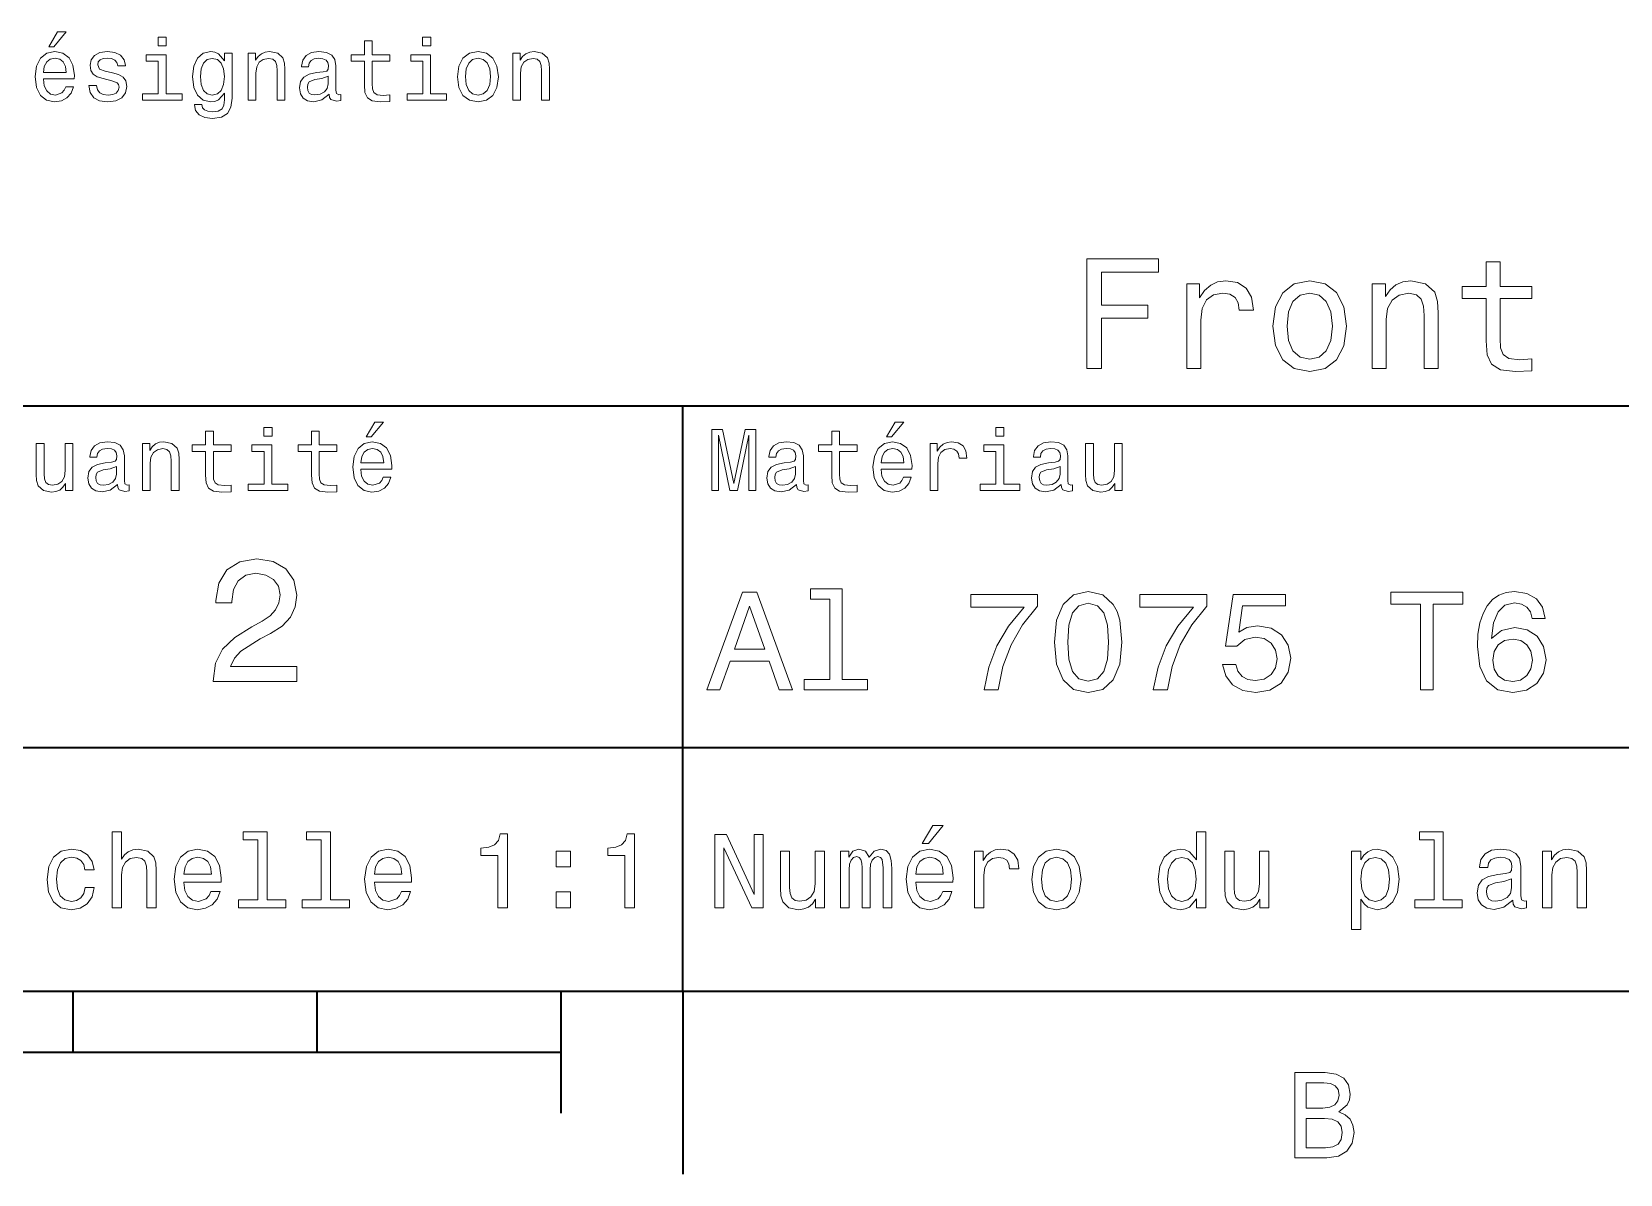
# Model space of a CAD drawing. Extents: x 0 to 420, y 0 to 297.
# Drawn here: x 288.3 to 353.4, y 2.5 to 49.3 of the extents above; entities that cross this region are included whole.
import ezdxf

# ---------------------------------------------------------------- set-up
doc = ezdxf.new("R2010")
doc.units = 0

msp = doc.modelspace()

# ---------------------------------------------------------------- linework, layer by layer
at = {"color": 7, "lineweight": 35}
for p, q in [((285, 34), (410, 34)), ((285, 20), (410, 20)), ((10, 10), (410, 10)), ((220, 10), (410, 10)), ((110, 7.5), (310, 7.5))]:
    msp.add_line(p, q, dxfattribs=at)
at = {"color": 7, "lineweight": 35, "ltscale": 0.35}
msp.add_line((315, 20), (315, 34), dxfattribs=at)
at = {"color": 7, "lineweight": 35, "ltscale": 0.25}
msp.add_line((315, 10), (315, 20), dxfattribs=at)
at = {"color": 7, "lineweight": 35, "ltscale": 0.0625}
for p, q in [((290, 10), (290, 7.5)), ((300, 10), (300, 7.5))]:
    msp.add_line(p, q, dxfattribs=at)
at = {"color": 7, "lineweight": 35, "ltscale": 0.125}
msp.add_line((310, 10), (310, 5), dxfattribs=at)
at = {"color": 7, "lineweight": 35, "ltscale": 0.1875}
msp.add_line((315, 10), (315, 2.5), dxfattribs=at)
at = {"color": 7, "lineweight": 13}
for points in [[(289.004333, 48.728386), (289.216858, 48.728386), (289.71759, 49.340778), (289.364563, 49.340778)], [(293.824219, 49.117435), (293.489197, 49.117435), (293.489197, 48.757202), (293.824219, 48.757202)], [(301.943817, 48.130402), (301.943817, 47.161381), (301.965424, 46.84798), (302.066284, 46.631844), (302.268005, 46.505764), (302.610229, 46.462536), (302.984863, 46.480545), (302.984863, 46.754322), (302.71109, 46.732708), (302.462524, 46.761528), (302.329254, 46.851585), (302.271606, 47.00288), (302.260803, 47.215416), (302.260803, 48.130402), (302.984863, 48.130402), (302.984863, 48.400574), (302.260803, 48.400574), (302.260803, 48.966137), (301.943817, 48.966137), (301.943817, 48.400574), (301.39624, 48.400574), (301.39624, 48.130402)], [(304.667145, 49.117435), (304.332123, 49.117435), (304.332123, 48.757202), (304.667145, 48.757202)], [(288.784576, 47.406338), (290.052582, 47.406338), (290.056183, 47.554035), (289.998566, 47.9683), (289.840057, 48.278099), (289.587891, 48.465416), (289.252869, 48.533859), (288.925079, 48.461815), (288.672913, 48.260086), (288.510803, 47.932278), (288.453156, 47.5), (288.507202, 47.056915), (288.669312, 46.732708), (288.917877, 46.530979), (289.242065, 46.462536), (289.523041, 46.509365), (289.753601, 46.631844), (289.922913, 46.826366), (290.020172, 47.085735), (289.706787, 47.085735), (289.641937, 46.941643), (289.548279, 46.833572), (289.281708, 46.747116), (289.076355, 46.786743), (288.921478, 46.912823), (288.820618, 47.118156), (288.784576, 47.395531)], [(288.784576, 47.672909), (288.824219, 47.921471), (288.921478, 48.105186), (289.069153, 48.216858), (289.263702, 48.256485), (289.45462, 48.216858), (289.602295, 48.105186), (289.692352, 47.921471), (289.724792, 47.672909)], [(291.623199, 47.658501), (291.317017, 47.730545), (291.090057, 47.8134), (291.014404, 47.982708), (291.036011, 48.101585), (291.111664, 48.188038), (291.234161, 48.242073), (291.410675, 48.263687), (291.579956, 48.242073), (291.713257, 48.177231), (291.799713, 48.079971), (291.835724, 47.950287), (292.145538, 47.950287), (292.145538, 47.957493), (292.091492, 48.191643), (291.943817, 48.375359), (291.713257, 48.490635), (291.410675, 48.533859), (291.104462, 48.490635), (290.881134, 48.371758), (290.740631, 48.195244), (290.697418, 47.971901), (290.729828, 47.755764), (290.830688, 47.604465), (290.996399, 47.496399), (291.237762, 47.42075), (291.59079, 47.334293), (291.806915, 47.244236), (291.864563, 47.172188), (291.886169, 47.064121), (291.85376, 46.930836), (291.767303, 46.829971), (291.626801, 46.765129), (291.439484, 46.743515), (291.241364, 46.765129), (291.09726, 46.840778), (291, 46.963257), (290.960388, 47.132565), (290.654175, 47.132565), (290.70462, 46.844379), (290.852295, 46.635445), (291.086456, 46.509365), (291.410675, 46.462536), (291.749268, 46.509365), (291.997833, 46.635445), (292.149139, 46.837173), (292.203156, 47.100143), (292.163544, 47.327087), (292.05188, 47.481987), (291.868164, 47.582851)], [(293.813416, 46.79755), (293.813416, 48.400574), (292.999268, 48.400574), (292.999268, 48.130402), (293.496399, 48.130402), (293.496399, 46.79755), (292.847992, 46.79755), (292.847992, 46.530979), (294.469025, 46.530979), (294.469025, 46.79755)], [(296.518738, 46.617435), (296.518738, 48.465416), (296.216125, 48.465416), (296.216125, 48.152016), (295.96759, 48.4366), (295.816284, 48.508644), (295.646973, 48.533859), (295.34079, 48.461815), (295.103027, 48.260086), (294.94812, 47.935879), (294.894104, 47.5), (294.94812, 47.060516), (295.103027, 46.736309), (295.34079, 46.530979), (295.646973, 46.462536), (295.819885, 46.487751), (295.963989, 46.552593), (296.216125, 46.826366), (296.216125, 46.552593), (296.187317, 46.336456), (296.108063, 46.181557), (295.956787, 46.091499), (295.729828, 46.059078), (295.531708, 46.080692), (295.391205, 46.134727), (295.30835, 46.228386), (295.283142, 46.354465), (294.976959, 46.354465), (294.976959, 46.340057), (295.023773, 46.109509), (295.167877, 45.9366), (295.398407, 45.824928), (295.711823, 45.785301), (296.086456, 45.839336), (296.335022, 45.990635), (296.475494, 46.253601)], [(295.221893, 47.5), (295.254333, 47.820606), (295.351593, 48.058357), (295.502869, 48.198845), (295.70462, 48.249279), (295.917145, 48.198845), (296.075653, 48.058357), (296.172913, 47.820606), (296.208923, 47.5), (296.172913, 47.172188), (296.075653, 46.938038), (295.917145, 46.793949), (295.70462, 46.747116), (295.502869, 46.793949), (295.351593, 46.938038), (295.254333, 47.175793)], [(297.181549, 46.530979), (297.498566, 46.530979), (297.498566, 47.647694), (297.530975, 47.903458), (297.635437, 48.090778), (297.797546, 48.206051), (298.013702, 48.249279), (298.186584, 48.213257), (298.294678, 48.115993), (298.348694, 47.953888), (298.366699, 47.737751), (298.366699, 46.530979), (298.683716, 46.530979), (298.683716, 47.802593), (298.669312, 48.058357), (298.604462, 48.270893), (298.391937, 48.465416), (298.060516, 48.533859), (297.876801, 48.508644), (297.721893, 48.440201), (297.588623, 48.324928), (297.484161, 48.170029), (297.484161, 48.465416), (297.181549, 48.465416)], [(300.499268, 46.783142), (300.499268, 46.772335), (300.517303, 46.649857), (300.57132, 46.5634), (300.798279, 46.494957), (300.974792, 46.523773), (300.974792, 46.76873), (300.899139, 46.757923), (300.798279, 46.804756), (300.780273, 46.948845), (300.780273, 47.950287), (300.73703, 48.206051), (300.610962, 48.386166), (300.391205, 48.494236), (300.081421, 48.533859), (299.778809, 48.490635), (299.555481, 48.368156), (299.414978, 48.177231), (299.368164, 47.925072), (299.368164, 47.903458), (299.65274, 47.903458), (299.677948, 48.054756), (299.757202, 48.162823), (299.886902, 48.227665), (300.070618, 48.25288), (300.247131, 48.234871), (300.373199, 48.180836), (300.448853, 48.087173), (300.47406, 47.957493), (300.459656, 47.806194), (300.402008, 47.730545), (300.257935, 47.694523), (299.987762, 47.665707), (299.677948, 47.600864), (299.458221, 47.485592), (299.328522, 47.305473), (299.28891, 47.038906), (299.324921, 46.801151), (299.436584, 46.624638), (299.616699, 46.512966), (299.865265, 46.473343), (300.200287, 46.548992)], [(304.656342, 46.79755), (304.656342, 48.400574), (303.842224, 48.400574), (303.842224, 48.130402), (304.339325, 48.130402), (304.339325, 46.79755), (303.690918, 46.79755), (303.690918, 46.530979), (305.311951, 46.530979), (305.311951, 46.79755)], [(305.762238, 47.496399), (305.819885, 47.056915), (305.985596, 46.732708), (306.248566, 46.530979), (306.601593, 46.462536), (306.951019, 46.530979), (307.213989, 46.729107), (307.3797, 47.053314), (307.440918, 47.496399), (307.3797, 47.935879), (307.213989, 48.263687), (306.951019, 48.461815), (306.601593, 48.533859), (306.248566, 48.461815), (305.985596, 48.260086), (305.819885, 47.935879)], [(306.086456, 47.5), (306.118866, 47.824207), (306.219727, 48.058357), (306.381836, 48.20245), (306.601593, 48.25288), (306.817719, 48.20245), (306.979828, 48.061958), (307.080688, 47.824207), (307.11673, 47.5), (307.080688, 47.172188), (306.979828, 46.934437), (306.817719, 46.790344), (306.601593, 46.743515), (306.381836, 46.790344), (306.219727, 46.934437), (306.118866, 47.172188)], [(308.024506, 46.530979), (308.341492, 46.530979), (308.341492, 47.647694), (308.373932, 47.903458), (308.478394, 48.090778), (308.640503, 48.206051), (308.856628, 48.249279), (309.029541, 48.213257), (309.137604, 48.115993), (309.19165, 47.953888), (309.209656, 47.737751), (309.209656, 46.530979), (309.526672, 46.530979), (309.526672, 47.802593), (309.512238, 48.058357), (309.447418, 48.270893), (309.234863, 48.465416), (308.903473, 48.533859), (308.719727, 48.508644), (308.56485, 48.440201), (308.431549, 48.324928), (308.327087, 48.170029), (308.327087, 48.465416), (308.024506, 48.465416)], [(300.463257, 47.208214), (300.420044, 47.020893), (300.304749, 46.876801), (300.131836, 46.783142), (299.919312, 46.750721), (299.78241, 46.76873), (299.68515, 46.826366), (299.623932, 46.927231), (299.605896, 47.067722), (299.620331, 47.193802), (299.677948, 47.283859), (299.908508, 47.384727), (300.200287, 47.427952), (300.463257, 47.514408)], [(331.556915, 35.530258), (332.159943, 35.530258), (332.159943, 37.598701), (334.053314, 37.598701), (334.053314, 38.136887), (332.159943, 38.136887), (332.159943, 39.485588), (334.487762, 39.485588), (334.487762, 40.030258), (331.556915, 40.030258)], [(347.922913, 38.409222), (347.922913, 36.664986), (347.961823, 36.100864), (348.143372, 35.711815), (348.5065, 35.484871), (349.122498, 35.407059), (349.796844, 35.43948), (349.796844, 35.932274), (349.304047, 35.893372), (348.856628, 35.945244), (348.61673, 36.107349), (348.51297, 36.379681), (348.49353, 36.762245), (348.49353, 38.409222), (349.796844, 38.409222), (349.796844, 38.895531), (348.49353, 38.895531), (348.49353, 39.913544), (347.922913, 39.913544), (347.922913, 38.895531), (346.937317, 38.895531), (346.937317, 38.409222)], [(335.661407, 35.530258), (336.231995, 35.530258), (336.231995, 37.520893), (336.290344, 38.000721), (336.465424, 38.344379), (336.750732, 38.551872), (337.133301, 38.623199), (337.41861, 38.577808), (337.632568, 38.448124), (337.762268, 38.227665), (337.807648, 37.929394), (338.384735, 37.929394), (338.306915, 38.454609), (338.092957, 38.830692), (337.736328, 39.057636), (337.25, 39.135445), (336.919312, 39.083572), (336.634003, 38.953888), (336.381134, 38.733429), (336.180115, 38.435158), (336.180115, 39.012245), (335.661407, 39.012245)], [(339.182281, 37.268009), (339.286041, 36.476944), (339.58429, 35.893372), (340.057648, 35.530258), (340.693085, 35.407059), (341.322052, 35.530258), (341.79541, 35.886887), (342.093658, 36.470459), (342.203888, 37.268009), (342.093658, 38.059078), (341.79541, 38.649136), (341.322052, 39.005764), (340.693085, 39.135445), (340.057648, 39.005764), (339.58429, 38.642651), (339.286041, 38.059078)], [(343.254333, 35.530258), (343.824951, 35.530258), (343.824951, 37.540344), (343.883301, 38.000721), (344.07135, 38.337894), (344.363129, 38.545387), (344.752167, 38.623199), (345.063416, 38.558357), (345.257935, 38.383286), (345.355194, 38.091499), (345.387604, 37.70245), (345.387604, 35.530258), (345.958221, 35.530258), (345.958221, 37.819164), (345.932281, 38.279537), (345.815582, 38.662102), (345.433014, 39.012245), (344.836456, 39.135445), (344.505768, 39.090057), (344.226959, 38.966858), (343.98703, 38.759365), (343.799011, 38.480545), (343.799011, 39.012245), (343.254333, 39.012245)], [(339.765869, 37.274494), (339.824219, 37.858067), (340.005768, 38.279537), (340.297546, 38.538902), (340.693085, 38.629681), (341.082153, 38.538902), (341.373932, 38.286022), (341.555481, 37.858067), (341.620331, 37.274494), (341.555481, 36.684437), (341.373932, 36.256481), (341.082153, 35.997116), (340.693085, 35.912823), (340.297546, 35.997116), (340.005768, 36.256481), (339.824219, 36.684437)], [(302.015839, 32.728386), (302.228394, 32.728386), (302.729095, 33.340778), (302.376068, 33.340778)], [(323.341492, 32.728386), (323.554047, 32.728386), (324.054749, 33.340778), (323.701721, 33.340778)], [(295.438049, 32.130402), (295.438049, 31.161383), (295.459656, 30.847982), (295.560516, 30.631844), (295.762238, 30.505762), (296.104462, 30.462536), (296.479095, 30.480547), (296.479095, 30.754322), (296.205322, 30.732708), (295.956787, 30.761526), (295.823486, 30.851583), (295.765839, 31.002882), (295.755035, 31.215418), (295.755035, 32.130402), (296.479095, 32.130402), (296.479095, 32.400574), (295.755035, 32.400574), (295.755035, 32.966137), (295.438049, 32.966137), (295.438049, 32.400574), (294.890503, 32.400574), (294.890503, 32.130402)], [(298.161377, 33.117435), (297.826355, 33.117435), (297.826355, 32.757202), (298.161377, 32.757202)], [(299.775208, 32.130402), (299.775208, 31.161383), (299.796814, 30.847982), (299.897705, 30.631844), (300.099426, 30.505762), (300.44165, 30.462536), (300.816284, 30.480547), (300.816284, 30.754322), (300.542511, 30.732708), (300.293945, 30.761526), (300.160675, 30.851583), (300.103027, 31.002882), (300.092224, 31.215418), (300.092224, 32.130402), (300.816284, 32.130402), (300.816284, 32.400574), (300.092224, 32.400574), (300.092224, 32.966137), (299.775208, 32.966137), (299.775208, 32.400574), (299.227661, 32.400574), (299.227661, 32.130402)], [(316.183716, 30.530979), (316.46109, 30.530979), (316.46109, 32.80043), (316.929382, 30.530979), (317.239197, 30.530979), (317.703888, 32.80043), (317.703888, 30.530979), (317.984863, 30.530979), (317.984863, 33.030979), (317.54538, 33.030979), (317.08429, 30.826368), (316.626801, 33.030979), (316.183716, 33.030979)], [(321.100861, 32.130402), (321.100861, 31.161383), (321.122467, 30.847982), (321.223328, 30.631844), (321.425079, 30.505762), (321.767303, 30.462536), (322.141937, 30.480547), (322.141937, 30.754322), (321.868164, 30.732708), (321.619598, 30.761526), (321.486298, 30.851583), (321.42868, 31.002882), (321.417877, 31.215418), (321.417877, 32.130402), (322.141937, 32.130402), (322.141937, 32.400574), (321.417877, 32.400574), (321.417877, 32.966137), (321.100861, 32.966137), (321.100861, 32.400574), (320.553314, 32.400574), (320.553314, 32.130402)], [(328.161377, 33.117435), (327.826355, 33.117435), (327.826355, 32.757202), (328.161377, 32.757202)], [(289.998566, 32.465416), (289.681549, 32.465416), (289.681549, 31.348703), (289.645538, 31.089336), (289.541077, 30.902016), (289.378967, 30.786743), (289.166412, 30.750719), (288.997131, 30.779539), (288.889038, 30.865993), (288.82782, 31.013687), (288.813416, 31.222622), (288.813416, 32.465416), (288.496399, 32.465416), (288.496399, 31.193804), (288.507202, 30.93804), (288.575653, 30.725504), (288.784576, 30.530979), (289.119598, 30.462536), (289.299713, 30.487751), (289.45462, 30.552593), (289.587891, 30.664265), (289.695953, 30.826368), (289.695953, 30.530979), (289.998566, 30.530979)], [(291.824921, 30.78314), (291.824921, 30.772333), (291.842926, 30.649855), (291.896973, 30.5634), (292.123932, 30.494957), (292.300446, 30.523775), (292.300446, 30.768732), (292.224792, 30.757925), (292.123932, 30.804754), (292.105896, 30.948847), (292.105896, 31.950287), (292.062683, 32.206051), (291.936584, 32.386166), (291.716858, 32.494236), (291.407074, 32.533859), (291.104462, 32.490635), (290.881134, 32.368156), (290.740631, 32.177231), (290.693817, 31.925072), (290.693817, 31.903458), (290.978394, 31.903458), (291.003601, 32.054756), (291.082855, 32.162823), (291.212524, 32.227665), (291.39624, 32.25288), (291.572754, 32.234871), (291.698853, 32.180836), (291.774506, 32.087173), (291.799713, 31.957493), (291.785309, 31.806194), (291.727661, 31.730547), (291.583588, 31.694523), (291.313416, 31.665705), (291.003601, 31.600864), (290.783875, 31.48559), (290.654175, 31.305475), (290.614563, 31.038904), (290.650574, 30.801151), (290.762238, 30.62464), (290.942352, 30.512968), (291.190918, 30.473343), (291.52594, 30.54899)], [(292.844391, 30.530979), (293.161377, 30.530979), (293.161377, 31.647694), (293.193817, 31.903458), (293.298279, 32.090778), (293.460388, 32.206051), (293.676514, 32.249279), (293.849426, 32.213257), (293.957489, 32.115993), (294.011536, 31.95389), (294.029541, 31.737751), (294.029541, 30.530979), (294.346558, 30.530979), (294.346558, 31.802593), (294.332123, 32.058357), (294.267303, 32.270893), (294.054749, 32.465416), (293.723358, 32.533859), (293.539612, 32.508644), (293.384735, 32.440201), (293.251434, 32.324928), (293.146973, 32.170029), (293.146973, 32.465416), (292.844391, 32.465416)], [(298.150574, 30.79755), (298.150574, 32.400574), (297.336456, 32.400574), (297.336456, 32.130402), (297.833588, 32.130402), (297.833588, 30.79755), (297.18515, 30.79755), (297.18515, 30.530979), (298.806183, 30.530979), (298.806183, 30.79755)], [(301.796112, 31.40634), (303.064117, 31.40634), (303.067719, 31.554033), (303.010071, 31.9683), (302.851593, 32.278099), (302.599426, 32.465416), (302.264404, 32.533859), (301.936584, 32.461815), (301.684448, 32.260086), (301.522339, 31.932276), (301.464691, 31.5), (301.518738, 31.056915), (301.680847, 30.732708), (301.929382, 30.530979), (302.253601, 30.462536), (302.534576, 30.509365), (302.765137, 30.631844), (302.934448, 30.826368), (303.031708, 31.085733), (302.718292, 31.085733), (302.653442, 30.941643), (302.559784, 30.833572), (302.293213, 30.747118), (302.087891, 30.786743), (301.932983, 30.912823), (301.832123, 31.118155), (301.796112, 31.395533)], [(301.796112, 31.672911), (301.835724, 31.921469), (301.932983, 32.105186), (302.080688, 32.216858), (302.275208, 32.256485), (302.466125, 32.216858), (302.613831, 32.105186), (302.703888, 31.921469), (302.736298, 31.672911)], [(319.656342, 30.78314), (319.656342, 30.772333), (319.674347, 30.649855), (319.728394, 30.5634), (319.955322, 30.494957), (320.131836, 30.523775), (320.131836, 30.768732), (320.056183, 30.757925), (319.955322, 30.804754), (319.937317, 30.948847), (319.937317, 31.950287), (319.894104, 32.206051), (319.768005, 32.386166), (319.548279, 32.494236), (319.238464, 32.533859), (318.935883, 32.490635), (318.712524, 32.368156), (318.572052, 32.177231), (318.525208, 31.925072), (318.525208, 31.903458), (318.809784, 31.903458), (318.835022, 32.054756), (318.914276, 32.162823), (319.043945, 32.227665), (319.227661, 32.25288), (319.404175, 32.234871), (319.530273, 32.180836), (319.605896, 32.087173), (319.631134, 31.957493), (319.61673, 31.806194), (319.559082, 31.730547), (319.414978, 31.694523), (319.144806, 31.665705), (318.835022, 31.600864), (318.615265, 31.48559), (318.485596, 31.305475), (318.445953, 31.038904), (318.481995, 30.801151), (318.593658, 30.62464), (318.773773, 30.512968), (319.022339, 30.473343), (319.357361, 30.54899)], [(323.121765, 31.40634), (324.389771, 31.40634), (324.393372, 31.554033), (324.335724, 31.9683), (324.177246, 32.278099), (323.925079, 32.465416), (323.590057, 32.533859), (323.262238, 32.461815), (323.010101, 32.260086), (322.847992, 31.932276), (322.790344, 31.5), (322.844391, 31.056915), (323.00647, 30.732708), (323.255035, 30.530979), (323.579254, 30.462536), (323.860229, 30.509365), (324.09079, 30.631844), (324.260101, 30.826368), (324.357361, 31.085733), (324.043945, 31.085733), (323.979095, 30.941643), (323.885437, 30.833572), (323.618866, 30.747118), (323.413544, 30.786743), (323.258636, 30.912823), (323.157776, 31.118155), (323.121765, 31.395533)], [(323.121765, 31.672911), (323.161377, 31.921469), (323.258636, 32.105186), (323.406342, 32.216858), (323.600861, 32.256485), (323.791779, 32.216858), (323.939484, 32.105186), (324.029541, 31.921469), (324.061951, 31.672911)], [(325.131836, 30.530979), (325.448853, 30.530979), (325.448853, 31.636887), (325.481262, 31.903458), (325.578522, 32.094379), (325.73703, 32.209652), (325.949554, 32.249279), (326.108063, 32.224064), (326.226959, 32.152016), (326.298981, 32.029537), (326.324219, 31.863832), (326.644806, 31.863832), (326.601593, 32.155621), (326.482697, 32.364552), (326.284576, 32.490635), (326.014404, 32.533859), (325.830688, 32.505043), (325.67218, 32.432995), (325.531708, 32.310516), (325.420044, 32.144814), (325.420044, 32.465416), (325.131836, 32.465416)], [(328.150574, 30.79755), (328.150574, 32.400574), (327.336456, 32.400574), (327.336456, 32.130402), (327.833588, 32.130402), (327.833588, 30.79755), (327.18515, 30.79755), (327.18515, 30.530979), (328.806183, 30.530979), (328.806183, 30.79755)], [(330.499268, 30.78314), (330.499268, 30.772333), (330.517303, 30.649855), (330.57132, 30.5634), (330.798279, 30.494957), (330.974792, 30.523775), (330.974792, 30.768732), (330.899139, 30.757925), (330.798279, 30.804754), (330.780273, 30.948847), (330.780273, 31.950287), (330.73703, 32.206051), (330.610962, 32.386166), (330.391205, 32.494236), (330.081421, 32.533859), (329.778809, 32.490635), (329.555481, 32.368156), (329.414978, 32.177231), (329.368164, 31.925072), (329.368164, 31.903458), (329.65274, 31.903458), (329.677948, 32.054756), (329.757202, 32.162823), (329.886902, 32.227665), (330.070618, 32.25288), (330.247131, 32.234871), (330.373199, 32.180836), (330.448853, 32.087173), (330.47406, 31.957493), (330.459656, 31.806194), (330.402008, 31.730547), (330.257935, 31.694523), (329.987762, 31.665705), (329.677948, 31.600864), (329.458221, 31.48559), (329.328522, 31.305475), (329.28891, 31.038904), (329.324921, 30.801151), (329.436584, 30.62464), (329.616699, 30.512968), (329.865265, 30.473343), (330.200287, 30.54899)], [(333.010071, 32.465416), (332.693085, 32.465416), (332.693085, 31.348703), (332.657074, 31.089336), (332.552582, 30.902016), (332.390503, 30.786743), (332.177948, 30.750719), (332.008636, 30.779539), (331.900574, 30.865993), (331.839325, 31.013687), (331.824921, 31.222622), (331.824921, 32.465416), (331.507935, 32.465416), (331.507935, 31.193804), (331.518738, 30.93804), (331.587189, 30.725504), (331.796112, 30.530979), (332.131134, 30.462536), (332.311249, 30.487751), (332.466125, 30.552593), (332.599426, 30.664265), (332.707489, 30.826368), (332.707489, 30.530979), (333.010071, 30.530979)], [(291.78891, 31.208212), (291.745667, 31.020893), (291.630402, 30.876801), (291.457489, 30.78314), (291.244965, 30.750719), (291.108063, 30.768732), (291.010803, 30.826368), (290.949554, 30.927233), (290.931549, 31.067722), (290.945953, 31.193804), (291.003601, 31.283861), (291.234161, 31.384726), (291.52594, 31.427954), (291.78891, 31.514408)], [(319.620331, 31.208212), (319.577087, 31.020893), (319.461823, 30.876801), (319.28891, 30.78314), (319.076355, 30.750719), (318.939484, 30.768732), (318.842224, 30.826368), (318.780975, 30.927233), (318.76297, 31.067722), (318.777374, 31.193804), (318.835022, 31.283861), (319.065552, 31.384726), (319.357361, 31.427954), (319.620331, 31.514408)], [(330.463257, 31.208212), (330.420044, 31.020893), (330.304749, 30.876801), (330.131836, 30.78314), (329.919312, 30.750719), (329.78241, 30.768732), (329.68515, 30.826368), (329.623932, 30.927233), (329.605896, 31.067722), (329.620331, 31.193804), (329.677948, 31.283861), (329.908508, 31.384726), (330.200287, 31.427954), (330.463257, 31.514408)], [(295.742096, 22.700289), (299.17868, 22.700289), (299.17868, 23.319885), (296.462555, 23.319885), (296.613831, 23.658503), (296.873199, 23.939482), (297.672913, 24.45101), (298.097992, 24.667147), (298.573486, 24.976946), (298.912109, 25.337177), (299.106628, 25.762249), (299.17868, 26.244957), (299.056213, 26.850143), (298.71759, 27.325649), (298.198853, 27.628242), (297.528839, 27.736313), (296.837189, 27.613834), (296.311249, 27.275217), (295.972626, 26.734871), (295.857361, 26.021614), (295.857361, 25.92075), (296.51297, 25.92075), (296.51297, 25.978386), (296.57782, 26.4683), (296.772339, 26.828531), (297.082153, 27.059078), (297.492798, 27.138329), (297.910675, 27.066282), (298.220459, 26.886168), (298.422211, 26.605188), (298.494232, 26.252163), (298.443817, 25.92075), (298.306915, 25.639771), (298.076385, 25.394814), (297.759369, 25.178675), (297.33429, 24.948128), (296.628265, 24.501442), (296.131134, 24.025938), (295.835754, 23.449568), (295.742096, 22.721903)], [(315.982697, 22.360231), (316.51297, 22.360231), (316.933716, 23.536024), (318.530273, 23.536024), (318.951019, 22.360231), (319.492798, 22.360231), (318.028809, 26.365995), (317.440918, 26.365995)], [(321.020172, 26.072046), (321.020172, 22.786745), (319.976959, 22.786745), (319.976959, 22.360231), (322.56485, 22.360231), (322.56485, 22.786745), (321.527374, 22.786745), (321.527374, 26.49856), (320.224792, 26.49856), (320.224792, 26.072046)], [(327.342926, 22.360231), (327.925079, 22.360231), (328.115265, 23.311239), (328.449554, 24.198849), (328.92218, 25.023056), (329.53891, 25.795389), (329.53891, 26.273777), (326.79538, 26.273777), (326.79538, 25.749281), (328.985596, 25.749281), (328.351593, 24.971182), (327.873199, 24.158503), (327.53891, 23.293949)], [(330.224792, 24.314121), (330.311249, 23.409224), (330.582123, 22.763689), (331.014404, 22.371759), (331.613831, 22.244957), (332.207489, 22.371759), (332.639771, 22.763689), (332.904907, 23.409224), (332.997131, 24.314121), (332.904907, 25.213257), (332.79538, 25.570606), (332.639771, 25.864553), (332.207489, 26.256485), (331.613831, 26.38905), (331.014404, 26.256485), (330.582123, 25.858791), (330.311249, 25.213257)], [(334.28241, 22.360231), (334.864563, 22.360231), (335.054749, 23.311239), (335.389038, 24.198849), (335.861664, 25.023056), (336.478394, 25.795389), (336.478394, 26.273777), (333.734863, 26.273777), (333.734863, 25.749281), (335.925079, 25.749281), (335.291077, 24.971182), (334.812683, 24.158503), (334.478394, 23.293949)], [(337.123932, 23.40346), (337.250732, 22.930836), (337.533142, 22.56196), (337.94812, 22.331413), (338.478394, 22.244957), (339.060516, 22.348703), (339.515839, 22.631124), (339.804047, 23.080692), (339.913544, 23.657061), (339.815552, 24.193085), (339.53891, 24.613834), (339.106628, 24.884727), (338.547546, 24.98271), (338.115265, 24.913546), (337.780975, 24.723343), (337.942352, 25.801153), (339.694519, 25.801153), (339.694519, 26.273777), (337.556183, 26.273777), (337.239197, 24.152739), (337.700287, 24.152739), (338.034576, 24.423632), (338.46109, 24.521614), (338.829956, 24.458214), (339.112396, 24.273777), (339.291077, 23.991356), (339.354462, 23.628242), (339.291077, 23.265131), (339.106628, 22.98271), (338.824219, 22.804035), (338.46109, 22.740635), (338.155609, 22.780981), (337.919312, 22.913546), (337.746399, 23.121038), (337.659943, 23.40346)], [(345.227661, 22.360231), (345.757935, 22.360231), (345.757935, 25.876081), (346.968292, 25.876081), (346.968292, 26.360231), (344.011536, 26.360231), (344.011536, 25.876081), (345.227661, 25.876081)], [(350.345825, 25.282421), (350.236298, 25.749281), (349.982697, 26.095102), (349.590759, 26.314121), (349.083557, 26.38905), (348.74353, 26.348703), (348.449554, 26.239193), (348.190186, 26.06052), (347.971191, 25.806917), (347.798279, 25.489914), (347.671478, 25.103746), (347.590759, 24.648417), (347.567719, 24.135448), (347.659943, 23.317003), (347.942352, 22.723343), (348.397705, 22.365995), (349.020172, 22.244957), (349.579254, 22.348703), (350.005768, 22.619596), (350.28241, 23.04611), (350.380402, 23.587896), (350.28241, 24.135448), (350.017273, 24.556196), (349.608063, 24.821327), (349.100861, 24.913546), (348.553314, 24.798271), (348.144104, 24.469742), (348.23053, 25.103746), (348.414978, 25.559078), (348.697388, 25.829971), (349.089325, 25.922192), (349.377502, 25.876081), (349.596527, 25.755043), (349.740631, 25.553314), (349.815552, 25.282421)], [(317.118164, 24.025938), (317.734863, 25.789627), (318.351593, 24.025938)], [(330.778107, 24.314121), (330.824219, 25.011528), (330.968292, 25.51297), (331.227661, 25.806917), (331.613831, 25.910664), (331.994232, 25.806917), (332.253601, 25.51297), (332.397705, 25.011528), (332.443817, 24.314121), (332.397705, 23.610952), (332.253601, 23.10951), (331.994232, 22.815563), (331.613831, 22.717581), (331.227661, 22.815563), (330.968292, 23.10951), (330.824219, 23.610952)], [(349.82132, 23.582134), (349.757935, 23.219021), (349.596527, 22.942364), (349.337158, 22.757925), (349.014404, 22.700289), (348.674347, 22.757925), (348.414978, 22.9366), (348.247833, 23.213257), (348.195953, 23.57637), (348.253601, 23.933718), (348.414978, 24.204613), (348.680115, 24.377522), (349.037476, 24.440924), (349.348694, 24.377522), (349.596527, 24.210375), (349.757935, 23.939482)], [(291.610962, 13.428675), (291.991364, 13.428675), (291.991364, 14.768732), (292.030273, 15.075649), (292.155609, 15.300432), (292.350159, 15.438761), (292.609497, 15.490635), (292.817017, 15.447407), (292.946686, 15.330692), (293.011536, 15.136168), (293.033142, 14.876801), (293.033142, 13.428675), (293.413544, 13.428675), (293.413544, 14.954612), (293.39624, 15.261528), (293.318451, 15.516571), (293.063416, 15.75), (292.66571, 15.832133), (292.449554, 15.801874), (292.263702, 15.719741), (292.108063, 15.590058), (291.991364, 15.412825), (291.991364, 16.532421), (291.610962, 16.532421)], [(297.572052, 16.212536), (297.572052, 13.748559), (296.789612, 13.748559), (296.789612, 13.428675), (298.73056, 13.428675), (298.73056, 13.748559), (297.952454, 13.748559), (297.952454, 16.532421), (296.975494, 16.532421), (296.975494, 16.212536)], [(300.174347, 16.212536), (300.174347, 13.748559), (299.391937, 13.748559), (299.391937, 13.428675), (301.332855, 13.428675), (301.332855, 13.748559), (300.554749, 13.748559), (300.554749, 16.532421), (299.57782, 16.532421), (299.57782, 16.212536)], [(307.416412, 13.428675), (307.809784, 13.428675), (307.809784, 16.450289), (307.515839, 16.450289), (307.438019, 16.1866), (307.28241, 16.009367), (307.044647, 15.905621), (306.716125, 15.871038), (306.716125, 15.564121), (307.416412, 15.564121)], [(312.621033, 13.428675), (313.014404, 13.428675), (313.014404, 16.450289), (312.720459, 16.450289), (312.642639, 16.1866), (312.48703, 16.009367), (312.249268, 15.905621), (311.920746, 15.871038), (311.920746, 15.564121), (312.621033, 15.564121)], [(316.315552, 13.428675), (316.674347, 13.428675), (316.674347, 15.888329), (317.824219, 13.428675), (318.286743, 13.428675), (318.286743, 16.428675), (317.923645, 16.428675), (317.923645, 13.969021), (316.786743, 16.428675), (316.315552, 16.428675)], [(324.809814, 16.065563), (325.06485, 16.065563), (325.66571, 16.800432), (325.242065, 16.800432)], [(336.048981, 13.787464), (336.048981, 13.428675), (336.429382, 13.428675), (336.429382, 16.532421), (336.053314, 16.532421), (336.053314, 15.395534), (335.763702, 15.724064), (335.586456, 15.801874), (335.383301, 15.832133), (335.015839, 15.745678), (334.73056, 15.503603), (334.544678, 15.114553), (334.479828, 14.591499), (334.544678, 14.068444), (334.73056, 13.675073), (335.015839, 13.428675), (335.383301, 13.346542), (335.586456, 13.376801), (335.768005, 13.454611)], [(345.788177, 16.212536), (345.788177, 13.748559), (345.005768, 13.748559), (345.005768, 13.428675), (346.946686, 13.428675), (346.946686, 13.748559), (346.168579, 13.748559), (346.168579, 16.532421), (345.19165, 16.532421), (345.19165, 16.212536)], [(290.48703, 14.980548), (290.863098, 14.980548), (290.785309, 15.326369), (290.599426, 15.598703), (290.309784, 15.767292), (289.933716, 15.832133), (289.518738, 15.745678), (289.203156, 15.503603), (289.004333, 15.110231), (288.93515, 14.582853), (289, 14.059798), (289.194519, 13.67075), (289.501434, 13.428675), (289.920746, 13.346542), (290.292511, 13.411384), (290.582123, 13.592939), (290.780975, 13.878242), (290.867432, 14.258646), (290.504333, 14.258646), (290.439484, 14.016571), (290.318451, 13.835014), (290.145538, 13.722623), (289.933716, 13.688041), (289.670044, 13.744237), (289.479828, 13.917148), (289.363098, 14.198127), (289.324219, 14.595821), (289.363098, 14.984871), (289.484161, 15.26585), (289.67868, 15.438761), (289.933716, 15.49928), (290.158508, 15.460375), (290.327087, 15.360951), (290.439484, 15.196686)], [(294.546112, 14.479107), (296.067719, 14.479107), (296.072052, 14.656341), (296.002869, 15.153459), (295.812683, 15.525217), (295.510101, 15.75), (295.108063, 15.832133), (294.714691, 15.745678), (294.412109, 15.503603), (294.21759, 15.110231), (294.148407, 14.591499), (294.213257, 14.059798), (294.407776, 13.67075), (294.706055, 13.428675), (295.095093, 13.346542), (295.432281, 13.402739), (295.708923, 13.549712), (295.912109, 13.783141), (296.028809, 14.09438), (295.65274, 14.09438), (295.574921, 13.92147), (295.462524, 13.791787), (295.142639, 13.688041), (294.89624, 13.735591), (294.710388, 13.886888), (294.589325, 14.133286), (294.546112, 14.466139)], [(302.353027, 14.479107), (303.874634, 14.479107), (303.878967, 14.656341), (303.809814, 15.153459), (303.619598, 15.525217), (303.317017, 15.75), (302.914978, 15.832133), (302.521606, 15.745678), (302.219025, 15.503603), (302.024506, 15.110231), (301.955322, 14.591499), (302.020172, 14.059798), (302.214691, 13.67075), (302.51297, 13.428675), (302.902008, 13.346542), (303.239197, 13.402739), (303.515839, 13.549712), (303.719025, 13.783141), (303.835724, 14.09438), (303.459656, 14.09438), (303.381836, 13.92147), (303.26944, 13.791787), (302.949554, 13.688041), (302.703186, 13.735591), (302.517303, 13.886888), (302.39624, 14.133286), (302.353027, 14.466139)], [(309.798279, 15.105908), (310.394806, 15.105908), (310.394806, 15.75), (309.798279, 15.75)], [(320.798279, 15.75), (320.417877, 15.75), (320.417877, 14.409943), (320.374634, 14.098703), (320.249268, 13.873919), (320.054749, 13.735591), (319.799713, 13.692364), (319.596527, 13.726946), (319.466858, 13.830692), (319.393372, 14.007925), (319.376068, 14.258646), (319.376068, 15.75), (318.995667, 15.75), (318.995667, 14.224064), (319.008636, 13.917148), (319.09079, 13.662104), (319.341492, 13.428675), (319.74353, 13.346542), (319.959656, 13.376801), (320.145538, 13.454611), (320.305481, 13.588617), (320.43515, 13.783141), (320.43515, 13.428675), (320.798279, 13.428675)], [(321.459656, 13.428675), (321.809784, 13.428675), (321.809784, 14.980548), (321.831421, 15.213978), (321.89624, 15.382565), (321.995667, 15.481989), (322.125366, 15.520894), (322.229095, 15.486312), (322.298279, 15.399857), (322.332855, 15.252882), (322.345825, 15.058358), (322.345825, 13.428675), (322.674347, 13.428675), (322.674347, 14.980548), (322.695953, 15.209655), (322.760803, 15.378242), (322.864563, 15.481989), (322.994232, 15.520894), (323.097992, 15.486312), (323.167145, 15.399857), (323.210388, 15.058358), (323.210388, 13.428675), (323.560516, 13.428675), (323.560516, 15.032421), (323.53891, 15.365274), (323.469727, 15.620317), (323.331421, 15.775937), (323.106628, 15.832133), (322.842926, 15.745678), (322.639771, 15.494957), (322.479828, 15.741355), (322.211823, 15.832133), (321.965424, 15.745678), (321.796844, 15.503603), (321.796844, 15.75), (321.459656, 15.75)], [(324.546112, 14.479107), (326.067719, 14.479107), (326.072052, 14.656341), (326.002869, 15.153459), (325.812683, 15.525217), (325.510101, 15.75), (325.108063, 15.832133), (324.714691, 15.745678), (324.412109, 15.503603), (324.21759, 15.110231), (324.148407, 14.591499), (324.213257, 14.059798), (324.407776, 13.67075), (324.706055, 13.428675), (325.095093, 13.346542), (325.432281, 13.402739), (325.708923, 13.549712), (325.912109, 13.783141), (326.028809, 14.09438), (325.65274, 14.09438), (325.574921, 13.92147), (325.462524, 13.791787), (325.142639, 13.688041), (324.89624, 13.735591), (324.710388, 13.886888), (324.589325, 14.133286), (324.546112, 14.466139)], [(326.958221, 13.428675), (327.338623, 13.428675), (327.338623, 14.755764), (327.377533, 15.075649), (327.494232, 15.304755), (327.684448, 15.443084), (327.939484, 15.490635), (328.129669, 15.460375), (328.272339, 15.373919), (328.358795, 15.226946), (328.389038, 15.028098), (328.773773, 15.028098), (328.721893, 15.378242), (328.579254, 15.628963), (328.341492, 15.78026), (328.017303, 15.832133), (327.796844, 15.797551), (327.606628, 15.711096), (327.438049, 15.564121), (327.304047, 15.365274), (327.304047, 15.75), (326.958221, 15.75)], [(329.305481, 14.587176), (329.374634, 14.059798), (329.573486, 13.67075), (329.889038, 13.428675), (330.312683, 13.346542), (330.731995, 13.428675), (331.047546, 13.666427), (331.246399, 14.055476), (331.319885, 14.587176), (331.246399, 15.114553), (331.047546, 15.507925), (330.731995, 15.745678), (330.312683, 15.832133), (329.889038, 15.745678), (329.573486, 15.503603), (329.374634, 15.114553)], [(339.014404, 15.75), (338.634003, 15.75), (338.634003, 14.409943), (338.59079, 14.098703), (338.465424, 13.873919), (338.270905, 13.735591), (338.015839, 13.692364), (337.812683, 13.726946), (337.682983, 13.830692), (337.609497, 14.007925), (337.592224, 14.258646), (337.592224, 15.75), (337.211823, 15.75), (337.211823, 14.224064), (337.224792, 13.917148), (337.306915, 13.662104), (337.557648, 13.428675), (337.959656, 13.346542), (338.175781, 13.376801), (338.361664, 13.454611), (338.521606, 13.588617), (338.651306, 13.783141), (338.651306, 13.428675), (339.014404, 13.428675)], [(342.788177, 15.391211), (342.788177, 15.75), (342.407776, 15.75), (342.407776, 12.529539), (342.788177, 12.529539), (342.788177, 13.783141), (342.92218, 13.579971), (343.073486, 13.445966), (343.453888, 13.346542), (343.817017, 13.428675), (344.102295, 13.675073), (344.288177, 14.064121), (344.357361, 14.591499), (344.288177, 15.114553), (344.102295, 15.503603), (343.817017, 15.745678), (343.453888, 15.832133), (343.246399, 15.806196), (343.069153, 15.724064), (342.917877, 15.585735)], [(349.01297, 13.731268), (349.01297, 13.7183), (349.034576, 13.571326), (349.099426, 13.46758), (349.371765, 13.385448), (349.583588, 13.42003), (349.583588, 13.713977), (349.492798, 13.701009), (349.371765, 13.757205), (349.350159, 13.930116), (349.350159, 15.131845), (349.298279, 15.438761), (349.146973, 15.6549), (348.883301, 15.784582), (348.511536, 15.832133), (348.148407, 15.78026), (347.880402, 15.633286), (347.711823, 15.404179), (347.65564, 15.101585), (347.65564, 15.075649), (347.997131, 15.075649), (348.027374, 15.257205), (348.122498, 15.386889), (348.278107, 15.464698), (348.498566, 15.494957), (348.710388, 15.473343), (348.861664, 15.408502), (348.952454, 15.29611), (348.982727, 15.140491), (348.965424, 14.958934), (348.896271, 14.868156), (348.723358, 14.824928), (348.399139, 14.790346), (348.027374, 14.712537), (347.763702, 14.574208), (347.608063, 14.358069), (347.560516, 14.038185), (347.60376, 13.752882), (347.737762, 13.541066), (347.953888, 13.407061), (348.252167, 13.35951), (348.654175, 13.450289)], [(350.236328, 13.428675), (350.61673, 13.428675), (350.61673, 14.768732), (350.65564, 15.075649), (350.780975, 15.300432), (350.975525, 15.438761), (351.234863, 15.490635), (351.442383, 15.447407), (351.572052, 15.330692), (351.636902, 15.136168), (351.658508, 14.876801), (351.658508, 13.428675), (352.03891, 13.428675), (352.03891, 14.954612), (352.021606, 15.261528), (351.943817, 15.516571), (351.688782, 15.75), (351.291077, 15.832133), (351.070618, 15.801874), (350.884735, 15.719741), (350.724792, 15.581412), (350.599426, 15.395534), (350.599426, 15.75), (350.236328, 15.75)], [(294.546112, 14.798992), (294.593658, 15.097262), (294.710388, 15.317724), (294.887604, 15.45173), (295.121033, 15.49928), (295.350159, 15.45173), (295.527374, 15.317724), (295.635437, 15.097262), (295.674347, 14.798992)], [(302.353027, 14.798992), (302.400574, 15.097262), (302.517303, 15.317724), (302.694519, 15.45173), (302.927948, 15.49928), (303.157074, 15.45173), (303.33429, 15.317724), (303.442352, 15.097262), (303.481262, 14.798992)], [(324.546112, 14.798992), (324.593658, 15.097262), (324.710388, 15.317724), (324.887604, 15.45173), (325.121033, 15.49928), (325.350159, 15.45173), (325.527374, 15.317724), (325.635437, 15.097262), (325.674347, 14.798992)], [(329.694519, 14.591499), (329.733429, 14.980548), (329.854462, 15.261528), (330.048981, 15.434439), (330.312683, 15.494957), (330.572052, 15.434439), (330.766571, 15.26585), (330.887604, 14.980548), (330.930847, 14.591499), (330.887604, 14.198127), (330.766571, 13.912825), (330.572052, 13.739914), (330.312683, 13.683718), (330.048981, 13.739914), (329.854462, 13.912825), (329.733429, 14.198127)], [(335.44812, 15.490635), (335.698853, 15.430116), (335.889038, 15.261528), (336.001434, 14.980548), (336.044678, 14.591499), (336.001434, 14.198127), (335.889038, 13.917148), (335.698853, 13.744237), (335.44812, 13.688041), (335.210388, 13.744237), (335.028809, 13.917148), (334.907776, 14.20245), (334.868866, 14.591499), (334.907776, 14.976225), (335.028809, 15.257205), (335.210388, 15.430116)], [(343.389038, 13.688041), (343.134003, 13.744237), (342.94812, 13.917148), (342.831421, 14.198127), (342.792511, 14.591499), (342.831421, 14.980548), (342.94812, 15.261528), (343.134003, 15.430116), (343.389038, 15.490635), (343.622498, 15.430116), (343.80835, 15.257205), (343.925079, 14.976225), (343.968292, 14.591499), (343.925079, 14.20245), (343.80835, 13.917148), (343.622498, 13.744237)], [(348.969757, 14.241355), (348.917877, 14.016571), (348.779541, 13.84366), (348.572052, 13.731268), (348.317017, 13.692364), (348.15274, 13.713977), (348.036041, 13.783141), (347.962555, 13.904179), (347.940918, 14.072767), (347.958221, 14.224064), (348.027374, 14.332133), (348.304047, 14.453171), (348.654175, 14.505044), (348.969757, 14.60879)], [(309.798279, 13.428675), (310.394806, 13.428675), (310.394806, 14.072767), (309.798279, 14.072767)], [(341.880402, 5.057997), (342.233429, 5.350504), (342.324219, 5.54719), (342.354462, 5.789265), (342.28891, 6.167507), (342.092224, 6.439841), (341.774506, 6.606268), (341.330688, 6.666787), (340.085022, 6.666787), (340.085022, 3.166787), (341.401306, 3.166787), (341.870331, 3.237392), (342.218292, 3.444164), (342.43515, 3.771974), (342.510803, 4.215778), (342.465424, 4.513329), (342.344391, 4.760447), (342.147705, 4.942003)], [(341.234863, 5.214337), (340.549011, 5.214337), (340.549011, 6.248199), (341.275208, 6.248199), (341.547546, 6.217939), (341.739197, 6.127161), (341.855194, 5.970821), (341.895538, 5.738832), (341.850159, 5.506845), (341.729126, 5.345461), (341.522339, 5.244596)], [(341.345825, 3.585375), (340.549011, 3.585375), (340.549011, 4.790706), (341.300446, 4.790706), (341.618164, 4.755404), (341.845093, 4.649496), (341.981262, 4.467939), (342.026672, 4.205691), (341.981262, 3.928314), (341.855194, 3.736671), (341.643372, 3.620677)]]:
    msp.add_lwpolyline(points, close=True, dxfattribs=at)

doc.saveas('drawing.dxf')
